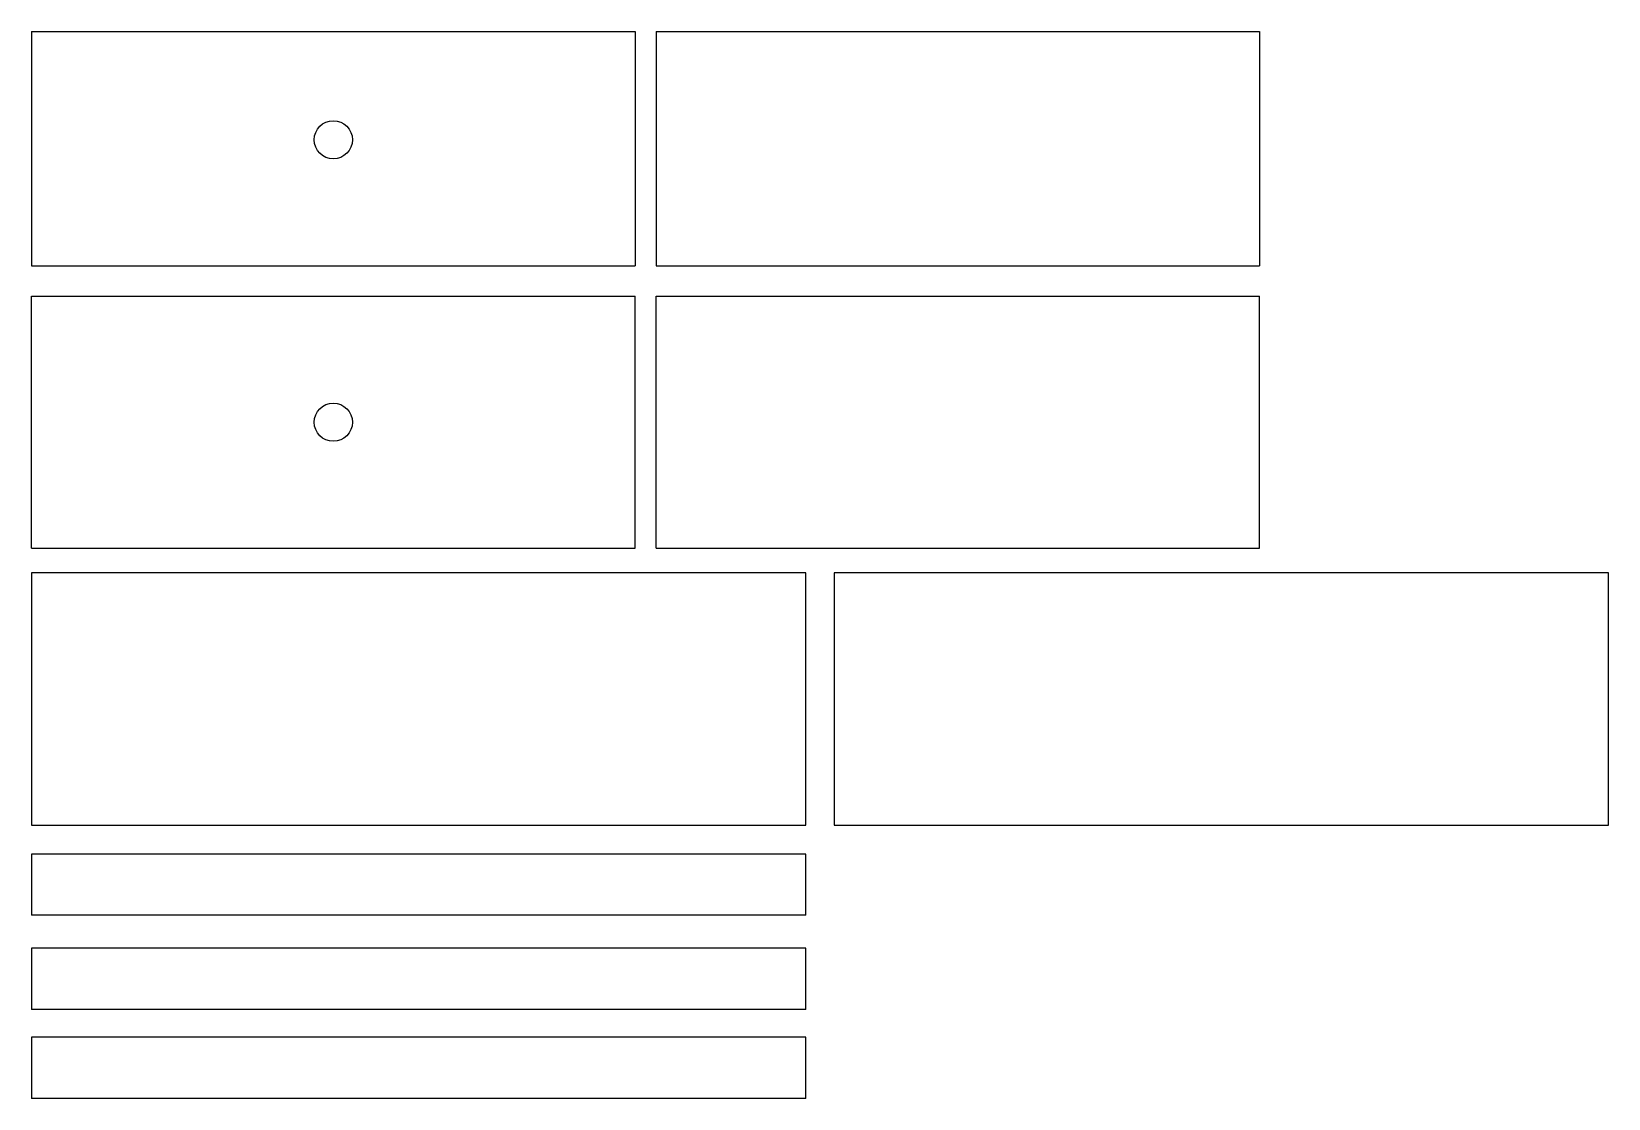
# Model space of a CAD drawing. Header units: millimetres. Extents: x 2609 to 3228, y 2365 to 2783.
import ezdxf

# ---------------------------------------------------------------- set-up
doc = ezdxf.new("R2010")
doc.units = ezdxf.units.MM
doc.header["$LTSCALE"] = 2
doc.layers.get('0').update_dxf_attribs({"linetype": 'CONTINUOUS'})

msp = doc.modelspace()

# ---------------------------------------------------------------- linework, layer by layer
for p, q in [((2608.73, 2783.44), (2845.73, 2783.44)), ((2608.73, 2783.44), (2608.73, 2691.44)), ((2845.73, 2783.44), (2845.73, 2691.44)), ((2853.99, 2783.44), (3090.99, 2783.44)), ((2853.99, 2783.44), (2853.99, 2691.44)), ((3090.99, 2783.44), (3090.99, 2691.44)), ((2608.73, 2691.44), (2845.73, 2691.44)), ((2853.99, 2691.44), (3090.99, 2691.44)), ((2608.73, 2580.57), (2608.73, 2679.57)), ((2608.73, 2679.57), (2845.73, 2679.57)), ((2845.73, 2580.57), (2845.73, 2679.57)), ((2853.99, 2580.57), (2853.99, 2679.57)), ((2853.99, 2679.57), (3090.99, 2679.57)), ((3090.99, 2580.57), (3090.99, 2679.57)), ((2608.73, 2580.57), (2845.73, 2580.57)), ((2853.99, 2580.57), (3090.99, 2580.57)), ((2912.73, 2570.9), (2608.73, 2570.9)), ((2608.73, 2570.9), (2608.73, 2471.9)), ((2912.73, 2471.9), (2912.73, 2570.9)), ((3227.96, 2570.9), (2923.96, 2570.9)), ((2923.96, 2570.9), (2923.96, 2471.9)), ((3227.96, 2471.9), (3227.96, 2570.9)), ((2608.73, 2471.9), (2912.73, 2471.9)), ((2923.96, 2471.9), (3227.96, 2471.9)), ((2912.73, 2460.5), (2608.73, 2460.5)), ((2608.73, 2460.5), (2608.73, 2436.5)), ((2912.73, 2436.5), (2912.73, 2460.5)), ((2912.73, 2436.5), (2608.73, 2436.5)), ((2912.73, 2423.57), (2608.73, 2423.57)), ((2608.73, 2423.57), (2608.73, 2399.57)), ((2912.73, 2399.57), (2912.73, 2423.57)), ((2912.73, 2399.57), (2608.73, 2399.57)), ((2912.73, 2388.58), (2608.73, 2388.58)), ((2608.73, 2388.58), (2608.73, 2364.58)), ((2912.73, 2364.58), (2912.73, 2388.58)), ((2912.73, 2364.58), (2608.73, 2364.58))]:
    msp.add_line(p, q)
for centre in [(2727.23, 2740.94), (2727.23, 2630.07)]:
    msp.add_circle(centre, 7.5)

doc.saveas('drawing.dxf')
